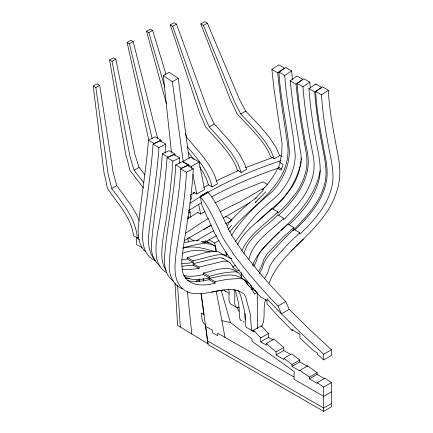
<?xml version="1.0" encoding="UTF-8"?>
<svg xmlns="http://www.w3.org/2000/svg" width="433" height="433" viewBox="0 0 433 433"><rect width="100%" height="100%" fill="white"/><g stroke="black" fill="none" stroke-linecap="round" stroke-linejoin="round"><path stroke-width="0.65" d="M188.263 166.337L188.36 165.011L182.515 161.639L175.674 164.93C174.472 196.479 166.494 227.282 164.453 258.701C164.139 266.912 166.185 276.216 173.4 281.114M215.06 283.101L209.215 279.723L209.215 278.257L215.06 281.629L215.06 283.101C203.331 286.792 185.162 286.148 182.51 271.042C180.74 261.629 182.829 252.055 184.003 242.702C188.014 218.2 191.938 193.616 193.318 168.8L187.473 165.428L180.621 168.821C179.706 201.724 170.353 233.755 169.189 266.571C169.141 275.577 173.438 285.412 182.336 288.779M193.318 168.8L186.466 172.193C185.091 200.187 179.69 227.731 175.83 255.432C174.916 264.92 173.665 275.415 178.683 284.043C190.509 302.386 213.799 288.979 230.767 289.612A75.558 43.625 -60 0 1 238.556 290.9L243.113 293.363L244.266 294.391L245.603 296.659L250.361 314.455L251.411 329.037L252.277 330.996L253.944 331.472M165.092 152.849L165.763 144.146L159.923 140.774L153.071 144.167C151.523 166.64 148.254 188.945 145.369 211.277C144.081 221.231 141.824 231.265 142.863 241.354C143.659 249.246 147.48 258.111 155.647 260.65M165.763 144.146L158.916 147.539C156.99 177.6 151.501 207.299 148.459 237.23C148.243 245.078 149.32 253.787 154.862 259.789M179.3 163.279L179.738 157.899L173.893 154.521L167.051 157.774L166.185 168.578A627.877 362.508 -60 0 1 161.644 206.974C160.134 223.834 154.164 240.77 156.546 257.83C157.731 263.8 161.022 269.672 166.537 272.59M179.738 157.899L172.897 161.146L172.031 171.95A627.877 362.508 -60 0 1 167.484 210.346C165.801 226.324 160.962 242.199 161.958 258.387C162.456 262.636 163.723 266.885 166.218 270.409M160.995 141.483L161.108 140.173L155.263 136.796L148.422 140.103C146.284 170.099 140.671 199.737 138.122 229.674C138.062 237.446 139.312 246.361 145.623 251.649M174.872 155.371L174.997 154.056L169.151 150.679L162.326 153.758C160.594 185.021 153.174 215.704 151.334 246.897C151.436 254.095 154.045 261.77 160.172 266.008M301.368 159.815L301.601 158.067M320.187 170.618C315.868 194.953 298.44 214.054 281.125 230.47M301.168 160.984C298.976 173.254 293.536 184.842 285.953 194.693C277.991 205.112 266.425 211.899 257.814 221.691M265.678 299.544C262.403 308.209 266.116 318.407 261.662 326.601M269.229 283.02L271.713 276.849L276.276 269.126A75.558 43.625 -60 0 1 284.059 258.842C302.57 237.982 327.023 220.684 336.149 193.134C339.959 182.98 340.609 171.896 339.001 161.222C334.99 137.656 329.47 114.242 328.366 90.27L322.52 86.898L315.673 91.412C316.859 115.275 322.011 138.663 326.255 162.099C327.386 169.438 327.657 177.021 325.822 184.274C321.162 202.606 308.296 217.323 294.813 229.955M252.672 265.461C257.538 251.8 269.12 241.977 279.274 232.218M243.958 253.511C248.564 236.001 266.23 227.233 277.824 214.844L283.664 218.221L283.664 219.607C296.107 207.331 308.458 193.54 312.767 176.123C314.585 169.276 314.401 162.072 313.097 155.149C308.588 132.541 304.67 109.771 302.954 86.757L297.108 83.385L303.95 78.741L309.79 82.113L310.315 87.991M248.894 259.34C253.067 240.618 271.226 230.995 283.664 218.221M293.401 230.34L293.872 227.525L288.026 224.153L280.616 230.697L272.26 238.81L261.689 249.998L258.057 255.724L255.811 262.506L253.754 266.317M280.432 162.012L278.479 167.317L281.401 169.005M259.573 273.548L261.97 268.855L264.2 262.274L266.522 258.268L270.279 253.538L285.807 237.046L293.926 229.349L299.771 232.727L299.771 234.193C314.288 220.646 328.452 204.652 332.322 184.545C333.913 175.69 332.414 166.678 330.828 157.937C326.552 137.088 322.715 116.066 321.513 94.784L315.673 91.412M264.671 278.5L267.81 272.227L270.046 265.646L274.078 259.351L287.691 244.407L299.771 232.727M279.307 167.349L277.634 168.313C274.019 176.366 268.471 183.359 262.555 189.843L263.637 189.216M258.718 271.491L261.656 265.884L263.903 259.096L267.529 253.375L282.825 237.479L293.872 227.525M237.381 244.883C244.905 229.49 260.26 220.354 272 208.554L277.845 211.932L277.845 213.431L287.918 203.256L296.443 192.458A40.913 23.62 -60 0 0 303.722 178.445L305.915 171.371L306.91 165.06L306.878 158.137L306.391 153.964L301 123.578L297.439 97.669L296.004 84.186L290.164 80.814L296.989 76.008L302.829 79.385L296.004 84.186M241.982 250.436C249.446 233.977 265.391 224.191 277.845 211.932M292.757 230.762C305.887 217.382 319.711 202.99 324.604 184.236C327.196 174.531 325.703 164.378 323.954 154.668C319.765 133.976 316.198 113.11 314.78 92.023L308.94 88.646L315.781 84.04L321.627 87.412L314.78 92.023M235.509 241.419L247.692 224.841L254.68 216.348L260.726 210.265L278.002 195.018A38.813 22.408 -60 0 0 285.028 186.239C291.019 177.238 294.851 166.683 295.252 155.831C293.32 128.91 286.181 102.48 284.784 75.429L278.939 72.057L285.791 67.543L291.631 70.915L292.378 79.65M231.579 235.346C242.285 218.248 256.877 204.511 272.162 191.646A38.813 22.408 -60 0 0 279.182 182.867C285.174 173.866 289.006 163.311 289.406 152.459C287.474 125.538 280.335 99.108 278.939 72.057M229.891 231.796C246.588 210.254 272.666 196.133 283.988 170.488C287.025 163.019 288.524 154.884 287.913 146.825C284.492 122.176 279.886 97.647 277.753 72.825L271.908 69.453L278.755 64.858L284.595 68.23L277.753 72.825M228.169 229.338L231.531 225.279M227.26 225.555L228.478 224.148M228.186 223.347C236.808 214.422 245.43 205.004 255.849 198.265M263.102 190.347L255.124 198.514L256.26 197.859M265.9 191.77L255.167 202.525L256.32 201.859M278.765 215.288C290.873 203.283 302.727 189.714 306.921 172.751C308.74 165.904 308.561 158.695 307.257 151.777C302.748 129.164 298.824 106.399 297.108 83.385M235.498 265.083L233.078 266.966A5.667 3.275 -60 0 1 232.586 267.177M291.571 250.604L303.241 239.2M251.145 289.152L253.121 288.291M272.904 209.188L282.072 199.884L290.597 189.086A40.913 23.62 -60 0 0 297.877 175.067L300.713 164.729L301.189 158.429L301.032 154.765L293.287 107.595L290.164 80.814M288.93 224.846C302.683 212.078 315.44 196.604 319.435 177.822C321.086 169.005 319.635 160.015 318.109 151.29C313.92 130.598 310.353 109.733 308.94 88.646M256.991 292.524L254.566 294.164L251.492 288.524L247.021 284.232L244.786 280.227L242.464 278.906L238.707 278.516L227.141 279.366L215.06 281.629M250.929 285.385L249.635 286.37M302.954 86.757L309.79 82.113M284.784 75.429L291.631 70.915M321.513 94.784L328.366 90.27M189.903 203.261C218.14 184.918 249.175 171.241 281.06 160.627M188.804 210.552L201.751 202.509M190.736 194.964L194.742 192.555M148.66 139.399L127.113 42.461L130.858 40.301L133.202 41.649L157.58 138.273M166.402 103.509L146.522 31.252L150.262 29.092L152.605 30.445L166.007 74.27M127.113 42.461L129.456 43.814L133.202 41.649M146.522 31.252L148.865 32.605L152.605 30.445M143.453 188.019L129.754 170.05A114.989 72.901 65.4 0 0 125.83 154.944L109.63 59.933L113.424 57.746L115.855 59.148L134.787 153.796L139.053 167.403L144.963 174.889M170.277 24.919L174.071 22.733L176.502 24.134L208.262 111.378L214.232 123.995L227.255 138.306L234.372 146.933L239.536 154.256L244.439 163.338L246.621 169.422L241.257 172.518L237.452 170.321A28.654 15.02 55.8 0 0 235.157 164.432C228.018 149.786 215.585 138.782 205.28 126.447A114.75 60.149 55.8 0 0 199.418 112.461L170.277 24.919L172.713 26.326L203.44 114.166L209.274 126.864L222.205 141.25L232.007 153.715L238.015 163.88L241.257 172.518M109.63 59.933L112.066 61.34L115.855 59.148M172.713 26.326L176.502 24.134M138.831 236.938L137.223 237.869L133.418 235.671A29.076 19.285 68.8 0 0 132.211 229.111C127.805 213.474 116.147 201.486 107.324 188.29A116.293 77.139 68.8 0 0 104.012 172.827L93.182 86.043L97.089 83.786L99.72 85.306L113.002 171.663L116.731 185.578L131.378 205.68L136.352 214.183L139.188 220.462M200.809 23.907L204.712 21.65L207.347 23.171L239.205 98.8L245.711 111.108L259.118 125.18L269.396 137.342L275.897 147.225L279.658 155.636L274.295 158.732L270.49 156.535A28.968 14.083 53.2 0 0 267.919 150.771C260.125 136.422 247.524 125.613 236.867 113.5A115.898 56.339 53.2 0 0 230.399 99.861L200.809 23.907L203.44 25.423L234.383 101.587L240.753 113.976L254.063 128.114L264.244 140.341L270.647 150.283L274.295 158.732M93.182 86.043L95.817 87.563L99.72 85.306M203.44 25.423L207.347 23.171M171.398 152.205L163.311 75.656L169.151 72.284L178.212 78.362L189.097 158.424M163.311 75.656L172.366 81.734L178.212 78.362M143.918 182.932L134.089 170.266L139.053 167.403M209.274 126.864L214.232 123.995M137.223 237.869C135.919 218.643 122.609 203.331 111.774 188.442L116.731 185.578M240.753 113.976L245.711 111.108M199.099 162.007L190.628 157.114L182.888 161.585L191.359 166.478L199.099 162.007L204.5 189.546L196.761 194.016L193.394 192.16L193.816 193.973M190.433 199.494L191.505 198.877L190.845 195.667M199.656 166.884L203.386 172.767L206.308 178.742A28.491 16.059 58.8 0 1 208.316 184.777L212.121 186.975L217.48 183.879L214.568 175.078L211.115 168.35L206.227 160.865L199.391 152.075L186.775 137.488L185.438 133.775M200.068 196.338L207.808 191.868M200.078 196.393L207.818 191.922M197.816 212.468L200.631 214.091L205.053 211.537M185.34 233.409L194.033 227.579A355.948 205.507 0 0 1 208.246 218.595M264.958 187.44L240.18 201.746L232.71 205.329A355.948 205.507 0 0 0 220.061 211.872M184.242 240.618L211.282 225.008M223.368 218.032L249.83 202.752M203.775 229.571L210.963 225.42M196.771 240.472L213.588 230.767M225.761 223.737L231.563 220.386M203.824 241.966L205.523 240.986L207.456 241.69L215.558 246.307L215.558 251.384M206.048 241.695L216.484 235.671M208.89 239.671L214.622 242.973L219.044 240.418M285.726 301.53A341.383 197.096 60 0 1 255.4 267.735L242.837 251.93L232.949 237.187A84.624 48.859 60 0 1 229.198 230.518C222.979 217.469 217.453 203.732 208.268 192.393A287.382 223.856 31.4 0 0 200.522 196.863C209.707 208.203 215.233 221.94 221.452 234.989A84.624 48.859 60 0 0 225.209 241.657L235.097 256.401L247.654 272.2A341.383 197.096 60 0 0 277.981 306.001L285.726 301.53L289.168 309.357L308.296 328.219L331.413 349.761L331.413 355.461L323.673 359.931L317.275 354.107L317.275 352.911L313.687 350.838L299.907 337.984L299.907 334.352L292.015 329.8L292.015 330.309L293.125 329.67M289.168 309.357L281.423 313.828A215.38 124.347 60 0 1 267.058 298.651L266.982 303.874L279.074 317.254L292.015 330.309M253.543 330.244L261.288 325.773L268.444 333.491L268.444 337.334L260.704 341.805L260.704 337.962L253.543 330.244L253.543 331.526L253.982 331.462M260.704 337.962L268.444 333.491M266.398 343.499L274.143 339.028A183.635 106.02 60 0 0 283.821 347.455L283.821 350.503L276.075 354.973L276.075 351.926A183.635 106.02 60 0 1 266.398 343.499L266.398 345.096L260.704 341.805M276.075 351.926L283.821 347.455M283.967 358.318L291.712 353.848L299.76 360.04L299.76 361.918L307.647 366.47L307.647 365.896L299.907 370.367L299.907 370.94L292.015 366.388L292.015 364.51L283.967 358.318L283.967 359.531L276.075 354.973M292.015 364.51L299.76 360.04M292.015 366.388L299.76 361.918M323.673 359.931L323.673 354.232L331.413 349.761M201.064 293.477L208.116 344.636L323.673 411.35L331.413 406.879L331.413 382.599L325.021 378.209L317.275 382.68L317.275 383.443L309.384 378.886L309.384 377.17L317.129 372.699L307.647 365.896M309.384 378.886L317.129 374.415L324.458 378.648M323.673 411.35L323.673 387.07L331.413 382.599M331.413 391.914L323.673 396.384L293.947 379.227L294.202 371.611L251.974 341.264L252.087 339.044L230.383 322.498L221.923 320.674L216.132 290.911M331.413 403.616L323.673 408.086L207.602 340.933M239.444 270.051L238.924 270.344A5.667 3.275 -60 0 1 237.354 270.733L233.798 268.054L230.112 262.75L227.352 261.148L223.504 261.213L199.023 267.085L193.178 263.713L193.178 265.099L199.023 268.476L199.023 267.085M203.851 187.354L208.37 184.902M211.775 196.82C233.143 185.189 255.676 175.776 278.711 167.988M238.929 307.132L238.237 307.452M216.083 180.918L238.237 170.656M239.054 307.327C231.368 309.974 236.824 292.421 233.944 289.45M161.108 140.173L154.262 143.475L148.422 140.103M188.36 165.011L181.519 168.302L175.674 164.93M227.428 254.658C223.975 256.536 221.014 252.65 217.967 251.638C207.596 250.079 197.453 255.914 187.31 257.451L187.31 258.95L193.156 262.328L193.156 260.828L187.31 257.451M174.997 154.056L168.172 157.13L162.326 153.758M245.592 167.593L272.281 157.699M246.983 281.071L245.727 281.396L249.819 283.761M182.558 253.365C191.348 249.722 201.058 249.56 210.162 252.098M182.753 248.174C193.232 245.121 204.203 248.488 214.324 251.394M184.42 276.286C191.749 281.271 201.161 279.675 209.269 277.926L203.429 274.549L203.429 272.996C212.327 271.523 224.819 265.656 233.398 269.959M203.429 272.996L209.269 276.368C217.821 273.829 226.686 272.059 235.612 271.805C238.832 271.805 240.672 274.782 241.49 277.526L245.798 281.169L248.38 285.304M193.156 260.828L214.081 255.573L220.229 254.474L223.807 255.01L229.934 258.322L232.05 258.49M182.953 247.708C193.362 245.814 205.507 240.288 215.558 246.307M193.178 263.713L213.539 258.75L219.829 257.624L222.589 258.128L227.753 261.121M184.48 242.583L190.585 241.219L198.985 240.207M209.215 278.257C218.725 277.001 229.896 272.46 238.946 276.855M203.429 274.549C197.037 275.897 190.266 277.163 183.83 275.372M187.31 258.95L181.649 259.952M193.156 262.328L186.867 263.426L181.79 263.784M211.591 292.113L223.26 290.045M209.215 279.723C202.135 280.985 194.661 282.625 187.586 280.46M193.178 265.099L181.941 266.198M199.023 268.476L188.977 269.58L182.358 269.218M189.578 278.202L185.389 278.419M247.914 328.133L246.431 327.624L245.571 325.659L244.916 314.482L243.839 307.701L240.661 295.723L239.146 292.086L237.652 290.332M202.335 242.139L208.868 242.918L205.523 240.986M225.912 291.469L224.7 290.987L224.056 289.839M241.841 320.81L240.58 320.279L239.709 318.309L238.735 303.896L235.33 289.872M201.107 241.403L203.84 241.787L205.448 242.718M200.522 196.863L201.594 204.425L207.607 218.118L208.338 218.541C213.377 232.31 220.895 245.235 229.355 257.24L229.696 257.278M231.276 304.475C226.941 301.189 230.296 293.688 228.64 289.152M199.483 281.179L196.75 280.048L196.853 281.959M188.609 212.175L190.211 213.004L190.033 211.672M205.583 326.282L212.381 330.173L212.868 332.999L217.555 335.591L217.62 333.177L294.023 376.975M279.723 155.247L281.905 156.502M277.634 168.313L280.979 170.245L283.155 164.432L279.81 162.499L281.726 154.024L282.067 143.453L274.057 89.339L271.908 69.453M267.637 184.539L262.955 181.833L237.327 192.192L218.492 201.107A356.142 205.615 0 0 0 214.871 202.963M153.071 144.167L158.916 147.539M167.051 157.774L172.897 161.146M180.621 168.821L186.466 172.193M225.571 216.262L232.142 220.051M229.355 257.24L231.628 258.555L231.628 260.422L236.559 267.134A266.809 154.045 60 0 0 260.704 296.941L267.031 300.594M188.463 237.685L193.935 240.845M233.555 269.84L237.446 272.092M239.395 276.963L241.343 278.089M256.244 291.436L251.573 288.741L251.573 286.099M139.274 239.481L136.547 237.906L136.547 244.488L141.997 247.633M225.782 291.474L228.592 293.092M231.628 304.496L236.396 307.246M243.027 321.486L244.196 322.163M268.444 337.334L273.007 339.97M248.282 328.49L252.374 330.85M283.821 350.503L290.581 354.405M222.589 258.128L223.477 258.669M317.275 382.68L323.673 387.07M309.384 377.17L299.907 370.367M323.673 354.232L300.556 332.69L281.423 313.828L277.981 306.001M187.251 146.663C197.464 158.646 208.587 171.181 212.121 186.975M188.133 152.356L194.06 159.452M236.927 307.554L237.82 309.108A75.521 43.603 60 0 0 239.086 311.23M148.865 32.605L164.794 87.098M221.279 290.635L230.383 322.498M134.089 170.266L129.965 156.584L112.066 61.34M129.456 43.814L152.124 138.43M187.651 238.312L188.507 242.096M198.666 204.252L200.631 214.091M191.359 166.478L191.743 168.442M192.901 174.347L196.761 194.016M111.774 188.442L108.18 174.45L95.817 87.563M221.923 320.674L225.003 337.41M189.53 209.789L190.547 217.155M199.034 278.749L199.402 281.423M172.366 81.734L183.251 161.796M199.212 279.198L199.391 280.519M201.183 293.698L204.035 314.656L201.188 313.027L201.951 318.986L202.953 322.076A3.68 2.127 60 0 0 203.391 322.801A3.302 1.905 60 0 0 203.775 323.294L205.394 324.663L207.997 343.818L177.622 325.427L174.986 282.933M187.402 291.642L191.787 334.005M245.311 320.019L245.018 313.405M315.781 84.04L315.836 84.83M177.568 285.363L180.317 327.061M317.129 372.699L317.129 374.415M257.413 292.751L257.413 328.577M241.343 272.487L241.343 277.19M209.269 276.368L209.269 279.826M203.429 278.359L203.429 280.898M187.597 218.817A356.142 205.615 0 0 1 198.108 212.294M216.706 251.486A332.696 192.084 60 0 1 214.622 242.973M226.708 255.557A332.696 192.084 60 0 1 225.555 251.281M188.014 216.11A22.256 12.849 60 0 0 188.16 216.971L188.474 218.373A10.841 6.262 60 0 0 188.604 218.838"/></g></svg>
